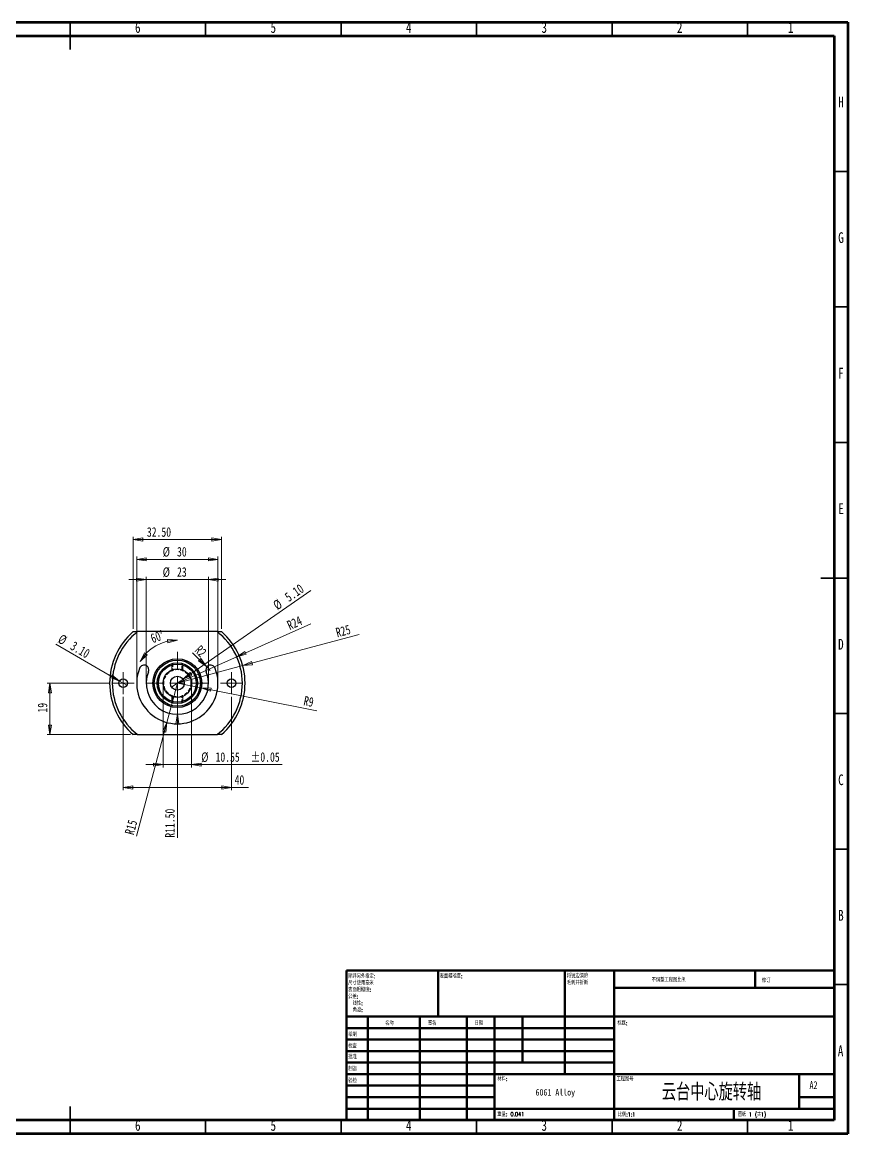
# Model space of a CAD drawing. Header units: millimetres. Extents: x 15 to 589, y 5 to 415.
# Drawn here: x 284.3 to 589, y 5 to 415 of the extents above; entities that cross this region are included whole.
import ezdxf

# ---------------------------------------------------------------- set-up
doc = ezdxf.new("R2010")
doc.units = ezdxf.units.MM
doc.linetypes.add('HIDDEN', pattern=[1.905, 1.27, -0.635])
doc.styles.add('SLDTEXTSTYLE0', font='TXT', dxfattribs={"width": 0.75, "bigfont": 'bigfont'})
doc.styles.add('SLDTEXTSTYLE1', font='TXT', dxfattribs={"width": 0.694444, "bigfont": 'bigfont'})
doc.styles.add('SLDTEXTSTYLE2', font='TXT', dxfattribs={"width": 0.75})
doc.dimstyles.new('SLDDIMSTYLE0', dxfattribs={"dimtxt": 3.5, "dimasz": 3.556, "dimexe": 0, "dimexo": 0.0625, "dimgap": 0.875, "dimtad": 1, "dimrnd": 1e-09, "dimzin": 12, "dimdsep": 46, "dimtxsty": 'SLDTEXTSTYLE2', "dimblk1": 'CLOSED', "dimblk2": 'CLOSED', "dimsah": 1, "dimcen": 0.09, "dimadec": 0, "dimazin": 3, "dimtfac": 1, "dimtofl": 0, "dimtmove": 0, "dimatfit": 3, "dimldrblk": 'CLOSED', "dimfxl": 1, "dimfrac": 2, "dimtolj": 1, "dimtzin": 12, "dimarcsym": 0})
doc.dimstyles.new('SLDDIMSTYLE1', dxfattribs={"dimtxt": 3.5, "dimasz": 3.556, "dimexe": 0, "dimexo": 0.0625, "dimgap": 0.875, "dimtad": 1, "dimrnd": 1e-09, "dimzin": 12, "dimdsep": 46, "dimtxsty": 'SLDTEXTSTYLE2', "dimblk1": 'CLOSED', "dimblk2": 'CLOSED', "dimsah": 1, "dimcen": 0.09, "dimadec": 0, "dimazin": 3, "dimtfac": 1, "dimtmove": 0, "dimatfit": 0, "dimldrblk": 'CLOSED', "dimfxl": 1, "dimfrac": 2, "dimtolj": 1, "dimtzin": 12, "dimarcsym": 0})
doc.dimstyles.new('SLDDIMSTYLE10', dxfattribs={"dimtxt": 3.5, "dimasz": 3.556, "dimexe": 0, "dimexo": 0.0625, "dimgap": 0.875, "dimtad": 1, "dimdec": 4, "dimzin": 12, "dimdsep": 46, "dimtxsty": 'SLDTEXTSTYLE2', "dimblk1": 'CLOSED', "dimblk2": 'CLOSED', "dimsah": 1, "dimcen": 0.09, "dimazin": 3, "dimtfac": 1, "dimtofl": 0, "dimtmove": 0, "dimatfit": 3, "dimldrblk": 'CLOSED', "dimfxl": 1, "dimfrac": 2, "dimtolj": 1, "dimtzin": 12, "dimarcsym": 0})
doc.dimstyles.new('SLDDIMSTYLE11', dxfattribs={"dimtxt": 3.5, "dimasz": 3.556, "dimexe": 0, "dimexo": 0.0625, "dimgap": 0.875, "dimtad": 1, "dimrnd": 1e-09, "dimzin": 12, "dimdsep": 46, "dimtxsty": 'SLDTEXTSTYLE2', "dimblk1": 'CLOSED', "dimblk2": 'CLOSED', "dimsah": 1, "dimcen": 0, "dimadec": 0, "dimazin": 3, "dimtfac": 1, "dimtofl": 0, "dimtmove": 0, "dimatfit": 3, "dimldrblk": 'CLOSED', "dimfxl": 1, "dimfrac": 2, "dimtolj": 1, "dimtzin": 12, "dimarcsym": 0})
doc.dimstyles.new('SLDDIMSTYLE12', dxfattribs={"dimtxt": 3.5, "dimasz": 3.556, "dimexe": 0, "dimexo": 0.0625, "dimgap": 0.875, "dimtad": 1, "dimrnd": 1e-09, "dimzin": 4, "dimdsep": 46, "dimtxsty": 'SLDTEXTSTYLE2', "dimblk1": 'NONE', "dimblk2": 'CLOSED', "dimsah": 1, "dimcen": 0, "dimadec": 0, "dimazin": 1, "dimtfac": 1, "dimtmove": 0, "dimatfit": 3, "dimldrblk": 'NONE', "dimfxl": 1, "dimfrac": 2, "dimtolj": 1, "dimtzin": 12, "dimarcsym": 0})
doc.dimstyles.new('SLDDIMSTYLE4', dxfattribs={"dimtxt": 3.5, "dimasz": 3.556, "dimexe": 0, "dimexo": 0.0625, "dimgap": 0.875, "dimtad": 1, "dimrnd": 1e-09, "dimzin": 12, "dimdsep": 46, "dimtxsty": 'SLDTEXTSTYLE2', "dimblk1": 'CLOSED', "dimblk2": 'CLOSED', "dimsah": 1, "dimcen": 0, "dimadec": 0, "dimazin": 3, "dimtfac": 1, "dimtofl": 0, "dimtmove": 0, "dimatfit": 3, "dimldrblk": 'CLOSED', "dimfxl": 1, "dimfrac": 2, "dimtolj": 1, "dimtzin": 12, "dimarcsym": 0})
doc.dimstyles.new('SLDDIMSTYLE5', dxfattribs={"dimtxt": 3.5, "dimasz": 3.556, "dimexe": 0, "dimexo": 0.0625, "dimgap": 0.875, "dimtad": 1, "dimrnd": 1e-09, "dimzin": 4, "dimdsep": 46, "dimtxsty": 'SLDTEXTSTYLE2', "dimblk1": 'CLOSED', "dimblk2": 'CLOSED', "dimsah": 1, "dimcen": 0.09, "dimadec": 0, "dimazin": 1, "dimtfac": 1, "dimtofl": 0, "dimtmove": 0, "dimatfit": 3, "dimldrblk": 'CLOSED', "dimfxl": 1, "dimfrac": 2, "dimtolj": 1, "dimtzin": 12, "dimarcsym": 0})
doc.dimstyles.new('SLDDIMSTYLE6', dxfattribs={"dimtxt": 3.5, "dimasz": 3.556, "dimexe": 0, "dimexo": 0.0625, "dimgap": 0.875, "dimtad": 1, "dimrnd": 1e-09, "dimzin": 4, "dimdsep": 46, "dimtxsty": 'SLDTEXTSTYLE2', "dimblk1": 'NONE', "dimblk2": 'CLOSED', "dimsah": 1, "dimcen": 0, "dimadec": 0, "dimazin": 1, "dimtfac": 1, "dimtmove": 0, "dimatfit": 3, "dimldrblk": 'NONE', "dimfxl": 1, "dimfrac": 2, "dimtolj": 1, "dimtzin": 12, "dimarcsym": 0})
doc.dimstyles.new('SLDDIMSTYLE7', dxfattribs={"dimtxt": 3.5, "dimasz": 3.556, "dimexe": 0, "dimexo": 0.0625, "dimgap": 0.875, "dimtad": 1, "dimrnd": 1e-09, "dimzin": 4, "dimdsep": 46, "dimtxsty": 'SLDTEXTSTYLE2', "dimblk1": 'CLOSED', "dimblk2": 'CLOSED', "dimsah": 1, "dimcen": 0, "dimadec": 0, "dimazin": 1, "dimtfac": 1, "dimtofl": 0, "dimtmove": 0, "dimatfit": 3, "dimldrblk": 'CLOSED', "dimfxl": 1, "dimfrac": 2, "dimtolj": 1, "dimtzin": 12, "dimarcsym": 0})
doc.dimstyles.new('SLDDIMSTYLE8', dxfattribs={"dimtxt": 3.5, "dimasz": 3.556, "dimexe": 0, "dimexo": 0.0625, "dimgap": 0.875, "dimtad": 1, "dimrnd": 1e-09, "dimzin": 12, "dimdsep": 46, "dimtxsty": 'SLDTEXTSTYLE2', "dimblk1": 'CLOSED', "dimblk2": 'CLOSED', "dimsah": 1, "dimcen": 0, "dimadec": 0, "dimazin": 3, "dimtfac": 1, "dimtofl": 0, "dimtmove": 0, "dimatfit": 3, "dimldrblk": 'CLOSED', "dimfxl": 1, "dimfrac": 2, "dimtolj": 1, "dimtzin": 12, "dimarcsym": 0})
doc.dimstyles.new('SLDDIMSTYLE9', dxfattribs={"dimtxt": 3.5, "dimasz": 3.556, "dimexe": 0, "dimexo": 0.0625, "dimgap": 0.875, "dimtad": 1, "dimrnd": 1e-09, "dimzin": 12, "dimdsep": 46, "dimtxsty": 'SLDTEXTSTYLE2', "dimblk1": 'CLOSED', "dimblk2": 'CLOSED', "dimsah": 1, "dimcen": 0.09, "dimadec": 0, "dimazin": 3, "dimtol": 1, "dimtp": 0.05, "dimtm": 0.05, "dimtfac": 1, "dimtmove": 0, "dimatfit": 0, "dimldrblk": 'CLOSED', "dimfxl": 1, "dimfrac": 2, "dimtolj": 1, "dimarcsym": 0})

# ---------------------------------------------------------------- blocks, each defined once
blk = doc.blocks.new('SW_NOTE_0')
at = {"color": 0, "linetype": 'Continuous', "lineweight": 0, "char_height": 1.5, "attachment_point": 1, "style": 'SLDTEXTSTYLE0'}
for s, insert in [('\\M+18F9C\\M+194F1另\\M+18A4F\\M+18E77\\M+192E8:', (0, 1.93)), ('\\M+1955C\\M+196CA\\M+19165糙\\M+19378:', (0, -3.07)), ('\\M+18EDA\\M+190A1\\M+18E67\\M+19770\\M+19F7C\\M+195C4', (0, -0.57)), ('\\M+18CF6\\M+18DB7:', (0, -5.57)), ('线\\M+190AB:', (1.69, -8.07)), ('\\M+18A70\\M+19378:', (1.69, -10.57))]:
    blk.add_mtext(s, dxfattribs=dict(at, insert=insert))
blk = doc.blocks.new('SW_NOTE_1')
at = {"color": 0, "linetype": 'Continuous', "lineweight": 0, "char_height": 1.5, "attachment_point": 1, "style": 'SLDTEXTSTYLE0'}
for s, insert in [('\\M+18FAB锐边\\M+190B4\\M+18F9C', (0, 1.93)), ('\\M+196D1\\M+18E68\\M+19BF3\\M+190DC\\M+19266', (0, -0.57))]:
    blk.add_mtext(s, dxfattribs=dict(at, insert=insert))
blk = doc.blocks.new('_Closed')
at = {"color": 0, "linetype": 'ByBlock', "lineweight": -2}
for p, q in [((-1, 0.166667), (0, 0)), ((-1, 0.166667), (-1, -0.166667)), ((0, 0), (-1, -0.166667)), ((0, 0), (-1, 0))]:
    blk.add_line(p, q, dxfattribs=at)
blk = doc.blocks.new('_D_23')
at = {"color": 7, "linetype": 'Continuous', "lineweight": 18}
for q in [(408.61, 189.19), (341.55, 171.22)]:
    blk.add_line((365.7, 177.69), q, dxfattribs=at)
at = {"color": 7, "linetype": 'Continuous', "lineweight": 18, "xscale": 3.556, "yscale": 3.556, "rotation": 195}
blk.add_blockref('_Closed', (365.7, 177.69, -19), dxfattribs=at)
at = {"color": 7, "linetype": 'Continuous', "lineweight": 18, "insert": (399.71, 191.47), "char_height": 3.5, "attachment_point": 1, "rotation": 15, "style": 'SLDTEXTSTYLE2'}
blk.add_mtext('R25', dxfattribs=at)
blk = doc.blocks.new('_D_24')
at = {"color": 7, "linetype": 'Continuous', "lineweight": 18}
for q in [(390.78, 193.08), (341.55, 171.22)]:
    blk.add_line((363.49, 180.96), q, dxfattribs=at)
at = {"color": 7, "linetype": 'Continuous', "lineweight": 18, "xscale": 3.556, "yscale": 3.556, "rotation": 203.9412529816}
blk.add_blockref('_Closed', (363.49, 180.96, -19), dxfattribs=at)
at = {"color": 7, "linetype": 'Continuous', "lineweight": 18, "insert": (381.64, 193.95), "char_height": 3.5, "attachment_point": 1, "rotation": 23.9413, "style": 'SLDTEXTSTYLE2'}
blk.add_mtext('R24', dxfattribs=at)
blk = doc.blocks.new('_D_25')
at = {"color": 7, "linetype": 'Continuous', "lineweight": 18}
for p, q in [((325.3, 191.22), (325.3, 225.22)), ((357.8, 224.22), (325.3, 224.22)), ((357.8, 191.22), (357.8, 225.22))]:
    blk.add_line(p, q, dxfattribs=at)
at = {"color": 7, "linetype": 'Continuous', "lineweight": 18, "xscale": 3.556, "yscale": 3.556, "rotation": 180}
blk.add_blockref('_Closed', (325.3, 224.22, -19), dxfattribs=at)
at = {"color": 7, "linetype": 'Continuous', "lineweight": 18, "xscale": 3.556, "yscale": 3.556}
blk.add_blockref('_Closed', (357.8, 224.22, -19), dxfattribs=at)
at = {"color": 7, "linetype": 'Continuous', "lineweight": 18, "insert": (330.31, 228.73), "char_height": 3.5, "attachment_point": 1, "style": 'SLDTEXTSTYLE2'}
blk.add_mtext('32.50', dxfattribs=at)
blk = doc.blocks.new('_D_26')
at = {"color": 7, "linetype": 'Continuous', "lineweight": 18}
for p, q in [((321.55, 166.17), (321.55, 131.75)), ((361.55, 166.17), (361.55, 131.75)), ((321.55, 132.75), (361.55, 132.75)), ((361.55, 132.75), (367.87, 132.75))]:
    blk.add_line(p, q, dxfattribs=at)
at = {"color": 7, "linetype": 'Continuous', "lineweight": 18, "xscale": 3.556, "yscale": 3.556, "rotation": 180}
blk.add_blockref('_Closed', (321.55, 132.75, -19), dxfattribs=at)
at = {"color": 7, "linetype": 'Continuous', "lineweight": 18, "xscale": 3.556, "yscale": 3.556}
blk.add_blockref('_Closed', (361.55, 132.75, -19), dxfattribs=at)
at = {"color": 7, "linetype": 'Continuous', "lineweight": 18, "insert": (362.7, 137.27), "char_height": 3.5, "attachment_point": 1, "style": 'SLDTEXTSTYLE2'}
blk.add_mtext('40', dxfattribs=at)
blk = doc.blocks.new('_D_27')
at = {"color": 7, "linetype": 'Continuous', "lineweight": 18}
for q in [(296.66, 185.59), (322.89, 170.44)]:
    blk.add_line((320.21, 171.99), q, dxfattribs=at)
at = {"color": 7, "linetype": 'Continuous', "lineweight": 18, "xscale": 3.556, "yscale": 3.556, "rotation": 330}
blk.add_blockref('_Closed', (320.21, 171.99, -19), dxfattribs=at)
at = {"color": 7, "linetype": 'Continuous', "lineweight": 18, "char_height": 3.5, "attachment_point": 1, "rotation": 330, "style": 'SLDTEXTSTYLE2'}
for s, insert in [('%%c', (298.91, 189.48)), ('3.10', (303.5, 186.88))]:
    blk.add_mtext(s, dxfattribs=dict(at, insert=insert))
blk = doc.blocks.new('_None')
blk = doc.blocks.new('_D_28')
at = {"color": 7, "linetype": 'Continuous', "lineweight": 18}
for q in [(341.55, 171.22), (326.42, 114.75)]:
    blk.add_line((337.67, 156.73), q, dxfattribs=at)
at = {"color": 7, "linetype": 'Continuous', "lineweight": 18, "xscale": 3.556, "yscale": 3.556, "rotation": 75}
blk.add_blockref('_Closed', (337.67, 156.73, -19), dxfattribs=at)
at = {"color": 7, "linetype": 'Continuous', "lineweight": 18, "insert": (322.07, 115.92), "char_height": 3.5, "attachment_point": 1, "rotation": 75, "style": 'SLDTEXTSTYLE2'}
blk.add_mtext('R15', dxfattribs=at)
blk = doc.blocks.new('_D_29')
at = {"color": 7, "linetype": 'Continuous', "lineweight": 18}
for q in [(341.55, 171.22), (341.55, 114.2)]:
    blk.add_line((341.55, 159.72), q, dxfattribs=at)
at = {"color": 7, "linetype": 'Continuous', "lineweight": 18, "xscale": 3.556, "yscale": 3.556, "rotation": 90}
blk.add_blockref('_Closed', (341.55, 159.72, -19), dxfattribs=at)
at = {"color": 7, "linetype": 'Continuous', "lineweight": 18, "insert": (337.04, 114.2), "char_height": 3.5, "attachment_point": 1, "rotation": 90, "style": 'SLDTEXTSTYLE2'}
blk.add_mtext('R11.50', dxfattribs=at)
blk = doc.blocks.new('_D_30')
at = {"color": 7, "linetype": 'Continuous', "lineweight": 18}
for q in [(341.55, 171.22), (393.08, 161.05)]:
    blk.add_line((350.38, 169.48), q, dxfattribs=at)
at = {"color": 7, "linetype": 'Continuous', "lineweight": 18, "xscale": 3.556, "yscale": 3.556, "rotation": 168.8345057339}
blk.add_blockref('_Closed', (350.38, 169.48, -11.1), dxfattribs=at)
at = {"color": 7, "linetype": 'Continuous', "lineweight": 18, "insert": (388.63, 166.52), "char_height": 3.5, "attachment_point": 1, "rotation": 348.8345, "style": 'SLDTEXTSTYLE2'}
blk.add_mtext('R9', dxfattribs=at)
blk = doc.blocks.new('_D_31')
at = {"color": 7, "linetype": 'Continuous', "lineweight": 18}
for p, q in [((336.27, 170.22), (336.27, 140.16)), ((346.82, 170.22), (346.82, 140.16)), ((336.27, 141.16), (329.93, 141.16)), ((336.27, 141.16), (346.82, 141.16)), ((346.82, 141.16), (380.19, 141.16))]:
    blk.add_line(p, q, dxfattribs=at)
at = {"color": 7, "linetype": 'Continuous', "lineweight": 18, "xscale": 3.556, "yscale": 3.556}
blk.add_blockref('_Closed', (336.27, 141.16, 19.1), dxfattribs=at)
at = {"color": 7, "linetype": 'Continuous', "lineweight": 18, "xscale": 3.556, "yscale": 3.556, "rotation": 180}
blk.add_blockref('_Closed', (346.82, 141.16, 19.1), dxfattribs=at)
at = {"color": 7, "linetype": 'Continuous', "lineweight": 18, "char_height": 3.5, "attachment_point": 1, "style": 'SLDTEXTSTYLE2'}
for s, insert in [('%%c', (350.37, 145.67)), ('10.55', (355.65, 145.72)), ('±0.05', (368.6, 145.72))]:
    blk.add_mtext(s, dxfattribs=dict(at, insert=insert))
blk = doc.blocks.new('_D_32')
at = {"color": 7, "linetype": 'Continuous', "lineweight": 18}
for p, q in [((330.05, 209.41), (323.7, 209.41)), ((330.05, 172.22), (330.05, 210.41)), ((330.05, 209.41), (353.05, 209.41)), ((353.05, 172.22), (353.05, 210.41)), ((353.05, 209.41), (359.4, 209.41))]:
    blk.add_line(p, q, dxfattribs=at)
at = {"color": 7, "linetype": 'Continuous', "lineweight": 18, "xscale": 3.556, "yscale": 3.556}
blk.add_blockref('_Closed', (330.05, 209.41, -10.9), dxfattribs=at)
at = {"color": 7, "linetype": 'Continuous', "lineweight": 18, "xscale": 3.556, "yscale": 3.556, "rotation": 180}
blk.add_blockref('_Closed', (353.05, 209.41, -10.9), dxfattribs=at)
at = {"color": 7, "linetype": 'Continuous', "lineweight": 18, "char_height": 3.5, "attachment_point": 1, "style": 'SLDTEXTSTYLE2'}
for s, insert in [('%%c', (336.16, 213.93)), ('23', (341.44, 213.98))]:
    blk.add_mtext(s, dxfattribs=dict(at, insert=insert))
blk = doc.blocks.new('_D_33')
at = {"color": 7, "linetype": 'Continuous', "lineweight": 18}
for p, q in [((326.55, 172.22), (326.55, 217.89)), ((356.55, 172.22), (356.55, 217.89)), ((326.55, 216.89), (356.55, 216.89))]:
    blk.add_line(p, q, dxfattribs=at)
at = {"color": 7, "linetype": 'Continuous', "lineweight": 18, "xscale": 3.556, "yscale": 3.556, "rotation": 180}
blk.add_blockref('_Closed', (326.55, 216.89, -10.9), dxfattribs=at)
at = {"color": 7, "linetype": 'Continuous', "lineweight": 18, "xscale": 3.556, "yscale": 3.556}
blk.add_blockref('_Closed', (356.55, 216.89, -10.9), dxfattribs=at)
at = {"color": 7, "linetype": 'Continuous', "lineweight": 18, "char_height": 3.5, "attachment_point": 1, "style": 'SLDTEXTSTYLE2'}
for s, insert in [('%%c', (336.16, 221.4)), ('30', (341.44, 221.45))]:
    blk.add_mtext(s, dxfattribs=dict(at, insert=insert))
blk = doc.blocks.new('_D_34')
at = {"color": 7, "linetype": 'Continuous', "lineweight": 18}
blk.add_arc((341.55, 171.22), 15.9, 90, 150, dxfattribs=at)
at = {"color": 7, "linetype": 'Continuous', "lineweight": 18, "xscale": 3.556, "yscale": 3.556}
for p, rotation in [((341.55, 187.12, -10.9), 6.3026339095), ((327.78, 179.17, -10.9), 233.6973660905)]:
    blk.add_blockref('_Closed', p, dxfattribs=dict(at, rotation=rotation))
at = {"color": 7, "linetype": 'Continuous', "lineweight": 18, "insert": (331.29, 189.21), "char_height": 3.5, "attachment_point": 1, "rotation": 19.9182, "style": 'SLDTEXTSTYLE2'}
blk.add_mtext('60°', dxfattribs=at)
blk = doc.blocks.new('_D_35')
at = {"color": 7, "linetype": 'Continuous', "lineweight": 18}
for q in [(347.12, 182.46), (353.67, 175.91)]:
    blk.add_line((352.26, 177.32), q, dxfattribs=at)
at = {"color": 7, "linetype": 'Continuous', "lineweight": 18, "xscale": 3.556, "yscale": 3.556, "rotation": 315}
blk.add_blockref('_Closed', (352.26, 177.32, -14.9), dxfattribs=at)
at = {"color": 7, "linetype": 'Continuous', "lineweight": 18, "insert": (350.17, 185.52), "char_height": 3.5, "attachment_point": 1, "rotation": 315, "style": 'SLDTEXTSTYLE2'}
blk.add_mtext('R2', dxfattribs=at)
blk = doc.blocks.new('_D_36')
at = {"color": 7, "linetype": 'Continuous', "lineweight": 18}
for q in [(390.81, 205.37), (339.45, 169.77)]:
    blk.add_line((343.65, 172.67), q, dxfattribs=at)
at = {"color": 7, "linetype": 'Continuous', "lineweight": 18, "xscale": 3.556, "yscale": 3.556, "rotation": 214.7310366942}
blk.add_blockref('_Closed', (343.65, 172.67, -19.1), dxfattribs=at)
at = {"color": 7, "linetype": 'Continuous', "lineweight": 18, "char_height": 3.5, "attachment_point": 1, "rotation": 34.731, "style": 'SLDTEXTSTYLE2'}
for s, insert in [('5.10', (380.77, 203.96)), ('%%c', (376.46, 200.91))]:
    blk.add_mtext(s, dxfattribs=dict(at, insert=insert))
blk = doc.blocks.new('_D_37')
at = {"color": 7, "linetype": 'Continuous', "lineweight": 18}
for p, q in [((316.5, 171.22), (293.55, 171.22)), ((294.55, 171.22), (294.55, 152.22)), ((324.3, 152.22), (293.55, 152.22))]:
    blk.add_line(p, q, dxfattribs=at)
at = {"color": 7, "linetype": 'Continuous', "lineweight": 18, "xscale": 3.556, "yscale": 3.556}
for p, rotation in [((294.55, 171.22, -19), 90), ((294.55, 152.22, -19), 270)]:
    blk.add_blockref('_Closed', p, dxfattribs=dict(at, rotation=rotation))
at = {"color": 7, "linetype": 'Continuous', "lineweight": 18, "insert": (290.04, 160.37), "char_height": 3.5, "attachment_point": 1, "rotation": 90, "style": 'SLDTEXTSTYLE2'}
blk.add_mtext('19', dxfattribs=at)
blk = doc.blocks.new('SW_CENTERMARKSYMBOL_1')
at = {"color": 0, "linetype": 'Continuous', "lineweight": 0}
for p, q in [((0, 5), (0, 11.5)), ((-5, 0), (-11.5, 0)), ((0, 0), (-2.5, 0)), ((0, 0), (0, 2.5)), ((0, 0), (0, -2.5)), ((0, 0), (2.5, 0)), ((5, 0), (11.5, 0)), ((0, -5), (0, -11.5))]:
    blk.add_line(p, q, dxfattribs=at)
blk = doc.blocks.new('SW_CENTERMARKSYMBOL_2')
at = {"color": 0, "linetype": 'Continuous', "lineweight": 0}
for p, q in [((-2.5, 0), (-4.05, 0)), ((0, 0), (-2.5, 0)), ((0, 2.5), (0, 4.05)), ((0, 0), (0, 2.5)), ((0, 0), (0, -2.5)), ((0, 0), (2.5, 0)), ((2.5, 0), (4.05, 0)), ((0, -2.5), (0, -4.05))]:
    blk.add_line(p, q, dxfattribs=at)
blk = doc.blocks.new('SW_CENTERMARKSYMBOL_3')
at = {"color": 0, "linetype": 'Continuous', "lineweight": 0}
for p, q in [((-2.5, 0), (-4.05, 0)), ((0, 0), (-2.5, 0)), ((0, 2.5), (0, 4.05)), ((0, 0), (0, 2.5)), ((0, 0), (0, -2.5)), ((0, 0), (2.5, 0)), ((2.5, 0), (4.05, 0)), ((0, -2.5), (0, -4.05))]:
    blk.add_line(p, q, dxfattribs=at)

msp = doc.modelspace()

# ---------------------------------------------------------------- linework, layer by layer
at = {"color": 7, "linetype": 'Continuous', "lineweight": 70}
for p, q in [((15, 415), (589, 415)), ((589, 415), (589, 5)), ((20, 410), (584, 410)), ((584, 410), (584, 10)), ((584, 10), (20, 10)), ((589, 5), (15, 5))]:
    msp.add_line(p, q, dxfattribs=at)
at = {"color": 7, "linetype": 'Continuous', "lineweight": 35}
for p, q in [((302, 415.001), (302, 404.999)), ((302, 410), (302, 415)), ((352, 410), (352, 415)), ((402, 410), (402, 415)), ((452, 410), (452, 415)), ((502, 410), (502, 415)), ((552, 410), (552, 415)), ((584, 360), (589, 360)), ((584, 310), (589, 310)), ((584, 260), (589, 260)), ((589.001, 210), (578.999, 210)), ((584, 210), (589, 210)), ((584, 160), (589, 160)), ((584, 110), (589, 110)), ((584, 60), (589, 60)), ((302, 4.999), (302, 15.001)), ((302, 10), (302, 5)), ((352, 10), (352, 5)), ((402, 10), (402, 5)), ((452, 10), (452, 5)), ((502, 10), (502, 5)), ((552, 10), (552, 5))]:
    msp.add_line(p, q, dxfattribs=at)
at = {"color": 7, "linetype": 'Continuous', "lineweight": 25}
for p, q in [((356.21288, 190.21816), (326.88712, 190.21816)), ((326.88712, 152.21816), (356.21288, 152.21816))]:
    msp.add_line(p, q, dxfattribs=at)
at = {"color": 7, "linetype": 'Continuous', "lineweight": 18}
for p, q in [((339.55, 178.42063), (339.55, 176.09931)), ((343.55, 178.42063), (343.55, 176.09931)), ((339.55, 166.33701), (339.55, 164.01569)), ((343.55, 166.33701), (343.55, 164.01569))]:
    msp.add_line(p, q, dxfattribs=at)
at = {"color": 7, "linetype": 'HIDDEN', "lineweight": 18}
for p, q in [((339.9, 178.50878), (339.9, 176.22846)), ((343.2, 176.23576), (343.2, 178.51364)), ((339.9, 166.20786), (339.9, 163.92754)), ((343.2, 163.92268), (343.2, 166.20056))]:
    msp.add_line(p, q, dxfattribs=at)
at = {"color": 7, "linetype": 'Continuous', "lineweight": 50}
for p, q in [((404, 65.25), (584, 65.25)), ((404, 65.25), (404, 10)), ((437.8, 48.25), (437.8, 65.25)), ((484.6, 65.25), (484.6, 27)), ((502.8, 65.25), (502.8, 10)), ((554.8, 58.875), (554.8, 65.25)), ((584, 58.875), (502.8, 58.875)), ((584, 48.25), (404, 48.25)), ((411.8, 48.25), (411.8, 10)), ((430.99095, 48.25), (430.99095, 10)), ((448.39893, 48.25), (448.39893, 10)), ((458.6, 10), (458.6, 48.25)), ((469, 31.25), (469, 48.25)), ((502.8, 44), (404, 44)), ((502.8, 39.75), (404, 39.75)), ((502.8, 35.5), (404, 35.5)), ((502.8, 31.25), (404, 31.25)), ((458.6, 27), (404, 27)), ((458.6, 27), (584, 27)), ((571, 14.25), (571, 27)), ((458.6, 22.74993), (404, 22.74993)), ((458.6, 18.5), (404, 18.5)), ((584, 18.5), (571, 18.5)), ((404, 14.25), (584, 14.25)), ((547, 10), (547, 14.25))]:
    msp.add_line(p, q, dxfattribs=at)
at = {"color": 7, "linetype": 'Continuous', "lineweight": 25}
for centre, radius in [((341.55, 171.21816), 9), ((341.55, 171.21816), 8.5), ((341.55, 171.21816), 7.475), ((341.55, 171.21816), 6.975), ((341.55, 171.21816), 5.275), ((321.55, 171.21816), 1.55), ((341.55, 171.21816), 2.55), ((361.55, 171.21816), 1.55)]:
    msp.add_circle(centre, radius, dxfattribs=at)
at = {"color": 7, "linetype": 'HIDDEN', "lineweight": 18}
msp.add_circle((341.55, 171.21816), 5, dxfattribs=at)
at = {"color": 7, "linetype": 'Continuous', "lineweight": 25}
for centre, radius, start, end in [((341.55, 171.21816), 25, 130.5358021, 229.4641979), ((341.55, 171.21816), 24, 127.658462, 232.341538), ((341.55, 171.21816), 24, 307.658462, 52.341538), ((341.55, 171.21816), 25, 310.5358021, 49.4641979), ((341.55, 171.21816), 15, 158.8498831, 21.1501169), ((329.4257, 175.90873), 2, 67.2644608, 158.8498831), ((328.98767, 176.16162), 2, 338.5196243, 52.7355392), ((354.11233, 176.16162), 2, 127.2644608, 201.4803757), ((353.6743, 175.90873), 2, 21.1501169, 112.7355392), ((341.55, 171.21816), 11.5, 158.5196243, 21.4803757)]:
    msp.add_arc(centre, radius, start, end, dxfattribs=at)
for points in [[(325.30192, 190.21816), (325.82542, 190.21816), (326.35351, 190.21816), (326.88712, 190.21816)], [(356.21288, 190.21816), (356.74701, 190.21816), (357.27515, 190.21816), (357.79808, 190.21816)], [(326.88712, 152.21816), (326.35299, 152.21816), (325.82485, 152.21816), (325.30192, 152.21816)], [(357.79808, 152.21816), (357.27458, 152.21816), (356.74649, 152.21816), (356.21288, 152.21816)]]:
    msp.add_open_spline(points, degree=3, dxfattribs=at)

# ---------------------------------------------------------------- block references
at = {"color": 7, "linetype": 'Continuous', "lineweight": 0}
for name, p in [('SW_CENTERMARKSYMBOL_1', (341.55, 171.21816)), ('SW_CENTERMARKSYMBOL_3', (321.55, 171.21816)), ('SW_CENTERMARKSYMBOL_2', (361.55, 171.21816)), ('SW_NOTE_0', (404.59367, 61.98737)), ('SW_NOTE_1', (485.30922, 62.06949))]:
    msp.add_blockref(name, p, dxfattribs=at)

# ---------------------------------------------------------------- texts
for s, insert, char_height, attachment_point, style in [('6', (326.96004, 415.06015), 3.96875, 2, 'SLDTEXTSTYLE2'), ('5', (376.96004, 415.06015), 3.96875, 2, 'SLDTEXTSTYLE2'), ('4', (426.96004, 415.06015), 3.96875, 2, 'SLDTEXTSTYLE2'), ('3', (476.96004, 415.06015), 3.96875, 2, 'SLDTEXTSTYLE2'), ('2', (526.96004, 415.06015), 3.96875, 2, 'SLDTEXTSTYLE2'), ('1', (567.96004, 415.06015), 3.96875, 2, 'SLDTEXTSTYLE2'), ('H', (586.49035, 387.56015), 3.96875, 2, 'SLDTEXTSTYLE2'), ('G', (586.48668, 337.56015), 3.96875, 2, 'SLDTEXTSTYLE2'), ('F', (586.45774, 287.56015), 3.96875, 2, 'SLDTEXTSTYLE2'), ('E', (586.50781, 237.56015), 3.96875, 2, 'SLDTEXTSTYLE2'), ('D', (586.45269, 187.56015), 3.96875, 2, 'SLDTEXTSTYLE2'), ('C', (586.45866, 137.56015), 3.96875, 2, 'SLDTEXTSTYLE2'), ('B', (586.4706, 87.56015), 3.96875, 2, 'SLDTEXTSTYLE2'), ('\\M+1955C\\M+196CA\\M+19165糙\\M+19378:', (438.37129, 63.91927), 1.5, 1, 'SLDTEXTSTYLE0'), ('\\M+19573调\\M+190AE\\M+18D48\\M+192F6图\\M+194E4\\M+197E1', (516.61464, 62.53299), 1.5, 1, 'SLDTEXTSTYLE0'), ('\\M+18F43订', (557.32758, 62.33491), 1.5, 1, 'SLDTEXTSTYLE0'), ('\\M+196BC\\M+18FCC', (418.32224, 46.50148), 1.5, 1, 'SLDTEXTSTYLE0'), ('签\\M+196BC', (434.03359, 46.56176), 1.5, 1, 'SLDTEXTSTYLE0'), ('\\M+193FA\\M+18AFA', (451.2147, 46.57618), 1.5, 1, 'SLDTEXTSTYLE0'), ('标题:', (503.95619, 46.57618), 1.5, 1, 'SLDTEXTSTYLE0'), ('绘\\M+190A7', (404.68467, 42.42971), 1.5, 1, 'SLDTEXTSTYLE0'), ('检查', (404.62358, 38.15441), 1.5, 1, 'SLDTEXTSTYLE0'), ('A', (586.33969, 37.56015), 3.96875, 2, 'SLDTEXTSTYLE2'), ('\\M+194E1\\M+18F79', (404.62163, 34.17683), 1.5, 1, 'SLDTEXTSTYLE0'), ('\\M+190A7\\M+191A2', (404.68219, 29.7337), 1.5, 1, 'SLDTEXTSTYLE0'), ('验检', (404.67686, 25.34965), 1.5, 1, 'SLDTEXTSTYLE0'), ('\\M+18DDE\\M+197BF:', (459.64586, 25.98606), 1.5, 1, 'SLDTEXTSTYLE0'), ('\\M+18D48\\M+192F6图\\M+18D86', (503.62865, 25.98606), 1.5, 1, 'SLDTEXTSTYLE0'), ('6061 Alloy', (481.06461, 21.48557), 2.38125, 2, 'SLDTEXTSTYLE2'), ('\\M+1895D\\M+191E4\\M+19286\\M+19053\\M+190F9转轴', (538.70274, 23.60691), 6.35, 2, 'SLDTEXTSTYLE0'), ('A2', (574.87116, 24.40639), 2.910417, 1, 'SLDTEXTSTYLE2'), ('\\M+18F64\\M+197CA: 0.041', (459.61781, 12.94931), 1.4986, 1, 'SLDTEXTSTYLE0'), ('\\M+194E4\\M+197E1:1:1', (504.07397, 12.90009), 1.5, 1, 'SLDTEXTSTYLE0'), ('图纸 1 (\\M+18BA41)', (548.47829, 12.90009), 1.5, 1, 'SLDTEXTSTYLE1'), ('6', (326.96004, 10.06015), 3.96875, 2, 'SLDTEXTSTYLE2'), ('5', (376.96004, 10.06015), 3.96875, 2, 'SLDTEXTSTYLE2'), ('4', (426.96004, 10.06015), 3.96875, 2, 'SLDTEXTSTYLE2'), ('3', (476.96004, 10.06015), 3.96875, 2, 'SLDTEXTSTYLE2'), ('2', (526.96004, 10.06015), 3.96875, 2, 'SLDTEXTSTYLE2'), ('1', (567.96004, 10.06015), 3.96875, 2, 'SLDTEXTSTYLE2')]:
    msp.add_mtext(s, dxfattribs=dict(at, insert=insert, char_height=char_height, attachment_point=attachment_point, style=style))

# ---------------------------------------------------------------- dimensions: what is measured, and where the dimension line sits
at = {"color": 7, "linetype": 'Continuous', "lineweight": 18}
for base, p1, p2, dimstyle, picture, middle in [((325.30192, 224.21816), (357.79808, 190.21816), (325.30192, 190.21816), 'SLDDIMSTYLE5', '_D_25', (336.13261, 224.21816)), ((361.55, 132.75409), (321.55, 167.16816), (361.55, 167.16816), 'SLDDIMSTYLE0', '_D_26', (365.28208, 132.75409))]:
    dim = msp.add_linear_dim(base=base, p1=p1, p2=p2, dimstyle=dimstyle, dxfattribs=at)
    dim.commit()
    dim.dimension.update_dxf_attribs({"geometry": picture, "text_midpoint": middle, "dimtype": 160})
for base, p1, p2, dimstyle, picture, middle in [((356.55, 219.69036), (326.55, 171.21816), (356.55, 171.21816), 'SLDDIMSTYLE0', '_D_33', (341.38376, 219.69036)), ((353.05, 212.21816), (330.05, 171.21816), (353.05, 171.21816), 'SLDDIMSTYLE1', '_D_32', (341.38376, 212.21816)), ((346.825, 143.96203), (336.275, 171.21816), (346.825, 171.21816), 'SLDDIMSTYLE9', '_D_31', (365.28208, 143.96203))]:
    dim = msp.add_linear_dim(base=base, p1=p1, p2=p2, text='%%c<>', dimstyle=dimstyle, dxfattribs=at)
    dim.commit()
    dim.dimension.update_dxf_attribs({"geometry": picture, "text_midpoint": middle, "dimtype": 160})
for p1, p2, dimstyle, picture, middle in [((339.45432, 169.76536), (343.64568, 172.67096), 'SLDDIMSTYLE12', '_D_36', (384.98147, 201.32636)), ((322.89234, 170.44316), (320.20766, 171.99316), 'SLDDIMSTYLE6', '_D_27', (302.71145, 182.09462))]:
    dim = msp.add_diameter_dim_2p(p1=p1, p2=p2, dimstyle=dimstyle, dxfattribs=at)
    dim.commit()
    dim.dimension.update_dxf_attribs({"geometry": picture, "text_midpoint": middle, "dimtype": 163})
for center, mpoint, dimstyle, picture, middle in [((341.55, 171.21816), (363.48509, 180.95735), 'SLDDIMSTYLE4', '_D_24', (387.19408, 191.48417)), ((341.55, 171.21816), (365.69815, 177.68864), 'SLDDIMSTYLE4', '_D_23', (404.80284, 188.16671)), ((353.6743, 175.90873), (352.26008, 177.32294), 'SLDDIMSTYLE11', '_D_35', (348.6885, 180.89455)), ((341.55, 171.21816), (337.66771, 156.72927), 'SLDDIMSTYLE4', '_D_28', (327.43814, 118.55194)), ((341.55, 171.21816), (341.55, 159.71816), 'SLDDIMSTYLE7', '_D_29', (341.55001, 121.35472)), ((341.55, 171.21816), (350.37965, 169.47537), 'SLDDIMSTYLE8', '_D_30', (390.49453, 161.55752))]:
    dim = msp.add_radius_dim(center=center, mpoint=mpoint, dimstyle=dimstyle, dxfattribs=at)
    dim.commit()
    dim.dimension.update_dxf_attribs({"geometry": picture, "text_midpoint": middle, "dimtype": 164})
dim = msp.add_angular_dim_2l(base=(333.59912, 184.98949), line1=((341.55, 181.46816), (341.55, 195.45755)), line2=((328.55962, 178.71816), (331.59071, 176.96816)), dimstyle='SLDDIMSTYLE10', dxfattribs=at)
dim.commit()
dim.dimension.update_dxf_attribs({"geometry": '_D_34', "text_midpoint": (336.13261, 186.16867), "dimtype": 162})
dim = msp.add_linear_dim(base=(294.55, 152.21816), p1=(317.5, 171.21816), p2=(325.30192, 152.21816), angle=90, dimstyle='SLDDIMSTYLE1', dxfattribs=at)
dim.commit()
dim.dimension.update_dxf_attribs({"geometry": '_D_37', "text_midpoint": (294.55, 162.96006), "dimtype": 160})

doc.saveas('drawing.dxf')
